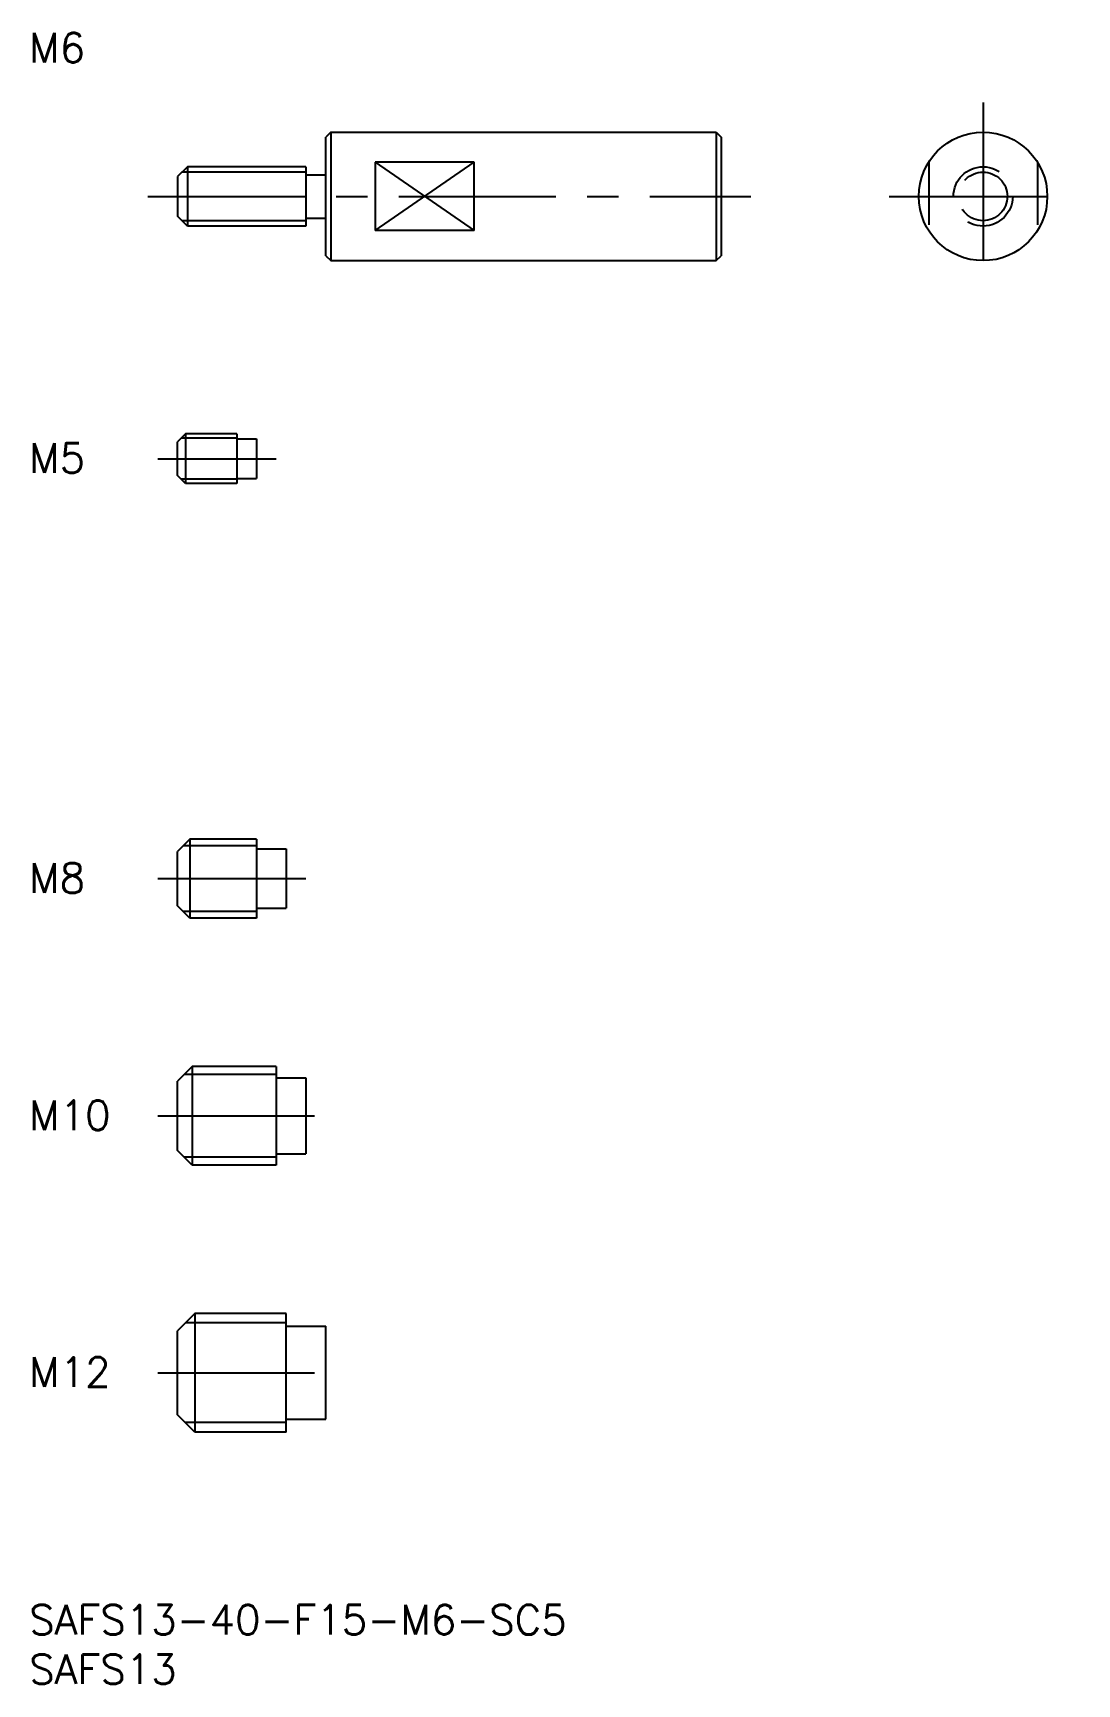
# Model space of a CAD drawing. Extents: x 0 to 106, y -8 to 159.
import ezdxf

# ---------------------------------------------------------------- set-up
doc = ezdxf.new("R2010")
doc.units = 0
doc.header["$LTSCALE"] = 0.5
doc.linetypes.add('CENTER', pattern=[50.8, 31.75, -6.35, 6.35, -6.35])
doc.linetypes.add('DASHED', pattern=[19.05, 12.7, -6.35])
for name, color, linetype in [('MSM_CENTER', 1, 'CENTER'), ('MSM_CONTINUOUS', 7, 'CONTINUOUS'), ('MSM_DASHED', 4, 'DASHED'), ('MSM_NARROW', 5, 'CONTINUOUS'), ('MSM_PART_NUMBER', 7, 'CONTINUOUS')]:
    doc.layers.add(name, color=color, linetype=linetype)
doc.styles.get("Standard").update_dxf_attribs({"font": 'txt.shx', "height": 1, "bigfont": 'bigfont.shx'})

# ---------------------------------------------------------------- blocks, each defined once
blk = doc.blocks.new('*U12')
at = {"layer": 'MSM_PART_NUMBER'}
blk.add_text('SAFS13-40-F15-M6-SC5', height=3, dxfattribs=at).set_placement((0, -3))
blk = doc.blocks.new('*U13')
at = {"layer": 'MSM_PART_NUMBER'}
blk.add_text('SAFS13', height=3, dxfattribs=at).set_placement((0, -8))
blk = doc.blocks.new('*U14')
at = {"layer": 'MSM_PART_NUMBER'}
blk.add_text('M12', height=3, dxfattribs=at).set_placement((0, 22.06))
blk = doc.blocks.new('*U15')
at = {"layer": 'MSM_PART_NUMBER'}
blk.add_text('M10', height=3, dxfattribs=at).set_placement((0, 48.06))
blk = doc.blocks.new('*U16')
at = {"layer": 'MSM_PART_NUMBER'}
blk.add_text('M8', height=3, dxfattribs=at).set_placement((0, 72.06))
blk = doc.blocks.new('*U17')
at = {"layer": 'MSM_PART_NUMBER'}
blk.add_text('M6', height=3, dxfattribs=at).set_placement((0, 156.08))
blk = doc.blocks.new('*U18')
at = {"layer": 'MSM_PART_NUMBER'}
blk.add_text('M5', height=3, dxfattribs=at).set_placement((0, 114.56))

msp = doc.modelspace()

# ---------------------------------------------------------------- linework, layer by layer
at = {"layer": 'MSM_CENTER'}
for p, q in [((96.5, 152.04), (96.5, 133.04)), ((12, 142.54), (73, 142.54)), ((87, 142.54), (106, 142.54)), ((13, 116), (25, 116)), ((13, 73.5), (28, 73.5)), ((13, 49.5), (30, 49.5)), ((13, 23.5), (32, 23.5))]:
    msp.add_line(p, q, dxfattribs=at)
at = {"layer": 'MSM_CONTINUOUS'}
for p, q in [((30.5, 149.04), (30, 148.54)), ((30.5, 149.04), (69.5, 149.04)), ((30.5, 149.04), (30.5, 136.04)), ((69.5, 149.04), (69.5, 136.04)), ((69.5, 149.04), (70, 148.54)), ((30, 136.54), (30, 148.54)), ((70, 148.54), (70, 136.54)), ((16, 145.54), (15, 144.54)), ((28, 145.54), (16, 145.54)), ((16, 145.54), (16, 139.54)), ((28, 145.54), (28, 139.54)), ((45, 146.01), (35, 146.01)), ((35, 146.01), (35, 139.08)), ((45, 139.08), (45, 146.01)), ((15, 144.54), (15, 140.54)), ((28, 144.74), (30, 144.74)), ((16, 139.54), (15, 140.54)), ((28, 139.54), (16, 139.54)), ((28, 140.34), (30, 140.34)), ((45, 139.08), (35, 139.08)), ((30, 136.54), (30.5, 136.04)), ((30.5, 136.04), (69.5, 136.04)), ((69.5, 136.04), (70, 136.54)), ((15.8, 118.5), (15, 117.7)), ((15, 114.3), (15, 117.7)), ((21, 118.5), (15.8, 118.5)), ((15.8, 118.5), (15.8, 113.5)), ((21, 118.5), (21, 113.5)), ((21, 118), (23, 118)), ((23, 118), (23, 114)), ((15.8, 113.5), (15, 114.3)), ((21, 114), (23, 114)), ((21, 113.5), (15.8, 113.5)), ((16.25, 77.5), (15, 76.25)), ((23, 77.5), (16.25, 77.5)), ((16.25, 77.5), (16.25, 69.5)), ((23, 77.5), (23, 69.5)), ((15, 70.75), (15, 76.25)), ((23, 76.5), (26, 76.5)), ((26, 76.5), (26, 70.5)), ((16.25, 69.5), (15, 70.75)), ((23, 70.5), (26, 70.5)), ((23, 69.5), (16.25, 69.5)), ((16.5, 54.5), (15, 53)), ((25, 54.5), (16.5, 54.5)), ((16.5, 54.5), (16.5, 44.5)), ((25, 54.5), (25, 44.5)), ((15, 46), (15, 53)), ((25, 53.35), (28, 53.35)), ((28, 53.35), (28, 45.65)), ((16.5, 44.5), (15, 46)), ((25, 45.65), (28, 45.65)), ((25, 44.5), (16.5, 44.5)), ((16.75, 29.5), (15, 27.75)), ((26, 29.5), (16.75, 29.5)), ((16.75, 29.5), (16.75, 17.5)), ((26, 17.5), (26, 29.5)), ((15, 19.25), (15, 27.75)), ((26, 28.2), (30, 28.2)), ((30, 18.8), (30, 28.2)), ((16.75, 17.5), (15, 19.25)), ((26, 18.8), (30, 18.8)), ((26, 17.5), (16.75, 17.5))]:
    msp.add_line(p, q, dxfattribs=at)
msp.add_circle((96.5, 142.54), 6.5, dxfattribs=at)
at = {"layer": 'MSM_DASHED'}
for p, q in [((91, 146.01), (91, 139.08)), ((102, 146.01), (102, 139.08))]:
    msp.add_line(p, q, dxfattribs=at)
for radius in [3, 2.46]:
    msp.add_circle((96.5, 142.54), radius, dxfattribs=at)
at = {"layer": 'MSM_NARROW'}
for p, q in [((35, 139.08), (45, 146.01)), ((35, 146.01), (45, 139.08)), ((28, 145), (15.46, 145)), ((28, 140.08), (15.46, 140.08)), ((21, 118.07), (15.37, 118.07)), ((21, 113.93), (15.37, 113.93)), ((23, 76.82), (15.57, 76.82)), ((23, 70.18), (15.57, 70.18)), ((25, 53.69), (15.69, 53.69)), ((25, 45.31), (15.69, 45.31)), ((26, 28.55), (15.8, 28.55)), ((26, 18.45), (15.8, 18.45))]:
    msp.add_line(p, q, dxfattribs=at)

# ---------------------------------------------------------------- block references
at = {"layer": 'MSM_CONTINUOUS'}
for name in ['*U17', '*U18', '*U16', '*U15', '*U14', '*U12', '*U13']:
    msp.add_blockref(name, (0, 0), dxfattribs=at)

doc.saveas('drawing.dxf')
